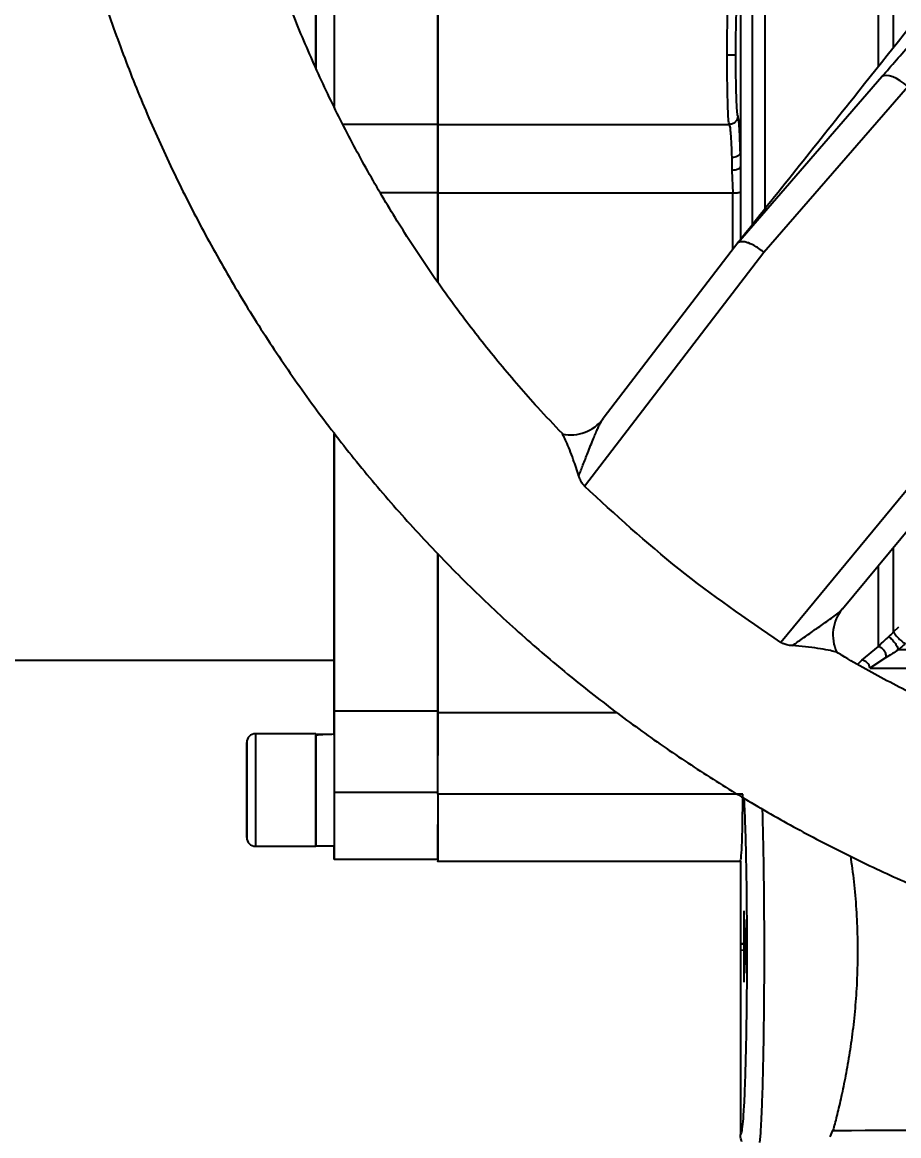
# Model space of a CAD drawing. Header units: millimetres. Extents: x 2016 to 4452, y 736 to 2459.
# Drawn here: x 2825 to 2926.4, y 989 to 1117.8 of the extents above; entities that cross this region are included whole.
import ezdxf

# ---------------------------------------------------------------- set-up
doc = ezdxf.new("R2010")
doc.units = ezdxf.units.MM
doc.layers.add('AM_5', color=3, linetype='Continuous', lineweight=25)
doc.styles.add('SLDTEXTSTYLE1', font='txt.shx', dxfattribs={"width": 0.7, "bigfont": 'gbcbig.shx'})
doc.dimstyles.new('SLDDIMSTYLE12$0', dxfattribs={"dimtxt": 12, "dimasz": 10, "dimexe": 0, "dimexo": 0.0625, "dimgap": 0.875, "dimtad": 1, "dimdec": 1, "dimlfac": 1.8, "dimrnd": 1e-09, "dimzin": 12, "dimdsep": 46, "dimtxsty": 'SLDTEXTSTYLE1', "dimcen": 0.09, "dimdle": 8.16, "dimclrd": 3, "dimclre": 3, "dimadec": 0, "dimazin": 3, "dimtfac": 1, "dimtdec": 1, "dimtofl": 0, "dimtmove": 0, "dimatfit": 3, "dimfxl": 0, "dimfrac": 2, "dimtolj": 1, "dimlwd": 5, "dimlwe": 5, "dimarcsym": 0})

# ---------------------------------------------------------------- blocks, each defined once
blk = doc.blocks.new('*D77')
at = {"layer": 'AM_5', "color": 3, "lineweight": 5, "transparency": 16777216}
blk.add_line((2995.77, 1172.4), (2807.78, 1172.4), dxfattribs=at)
at = {"layer": 'AM_5', "color": 3, "linetype": 'Continuous', "lineweight": 5, "transparency": 16777216}
for p, q in [((2807.78, 1162.4), (2807.78, 940.79)), ((2950.03, 930.79), (2807.78, 930.79))]:
    blk.add_line(p, q, dxfattribs=at)
at = {"layer": 'AM_5', "color": 3, "transparency": 16777216}
for points in [[(2806.11, 1162.4), (2809.44, 1162.4), (2807.78, 1172.4)], [(2806.11, 940.79), (2809.44, 940.79), (2807.78, 930.79)]]:
    blk.add_solid(points, dxfattribs=at)
at = {"layer": 'Defpoints', "color": 0, "transparency": 16777216}
for p in [(2995.83, 1172.4), (2807.78, 930.79), (2950.09, 930.79)]:
    blk.add_point(p, dxfattribs=at)
at = {"layer": 'AM_5', "color": 0, "transparency": 16777216, "insert": (2800.9, 998.07), "char_height": 12, "attachment_point": 5, "rotation": 90, "style": 'SLDTEXTSTYLE1'}
blk.add_mtext('\\A1;245', dxfattribs=at)

msp = doc.modelspace()

# ---------------------------------------------------------------- linework, layer by layer
at = {"color": 7, "linetype": 'Continuous', "lineweight": 25}
for p, q in [((2908.075, 1125.137), (2908.075, 1113.937)), ((2908.075, 1113.937), (2908.075, 1102.737)), ((2907.768, 1092.26), (2924.454, 1111.497)), ((2910.788, 1091.193), (2927.445, 1110.355)), ((2862.062, 1106.01), (2873.075, 1106.01)), ((2873.075, 1105.96), (2906.787, 1105.96)), ((2908.075, 1102.737), (2908.075, 1101.127)), ((2908.076, 1100.751), (2908.006, 1100.956)), ((2908.075, 1101.127), (2908.075, 1098.104)), ((2907.075, 1100.658), (2907.209, 1098.002)), ((2873.075, 1098.072), (2866.441, 1098.072)), ((2907.209, 1098.002), (2873.075, 1098.002)), ((2908.075, 1098.104), (2908.075, 1092.62)), ((2907.883, 1092.426), (2892.212, 1071.956)), ((2890.034, 1064.145), (2910.788, 1091.193)), ((2934.466, 1072.363), (2912.754, 1046.077)), ((2919.887, 1049.946), (2936.328, 1069.804)), ((2925.807, 1047.278), (2926.398, 1047.869)), ((2922.132, 1044.02), (2924.039, 1045.615)), ((2924.878, 1044.303), (2923.068, 1043.089)), ((2720.075, 1044.005), (2861.075, 1044.005)), ((2921.671, 1043.543), (2922.132, 1044.02)), ((2861.075, 1038.161), (2873.075, 1038.161)), ((2873.075, 1037.965), (2893.757, 1037.963)), ((2858.975, 1035.505), (2851.975, 1035.505)), ((2850.975, 1029.005), (2850.975, 1032.005)), ((2850.975, 1032.005), (2850.975, 1032.005)), ((2850.975, 1032.005), (2850.975, 1029.005)), ((2850.975, 1029.005), (2850.975, 1026.005)), ((2850.975, 1026.005), (2850.975, 1029.005)), ((2850.975, 1029.005), (2850.975, 1029.005)), ((2873.075, 1028.725), (2861.075, 1028.725)), ((2908.355, 1028.51), (2873.075, 1028.51)), ((2850.975, 1026.005), (2850.975, 1026.005)), ((2851.975, 1022.505), (2858.975, 1022.505)), ((2858.975, 1022.565), (2861.075, 1022.565)), ((2861.075, 1021.005), (2873.075, 1021.005)), ((2873.075, 1020.773), (2908.075, 1020.773)), ((2908.075, 1020.773), (2908.075, 989.159)), ((2908.497, 1014.993), (2908.469, 1014.991)), ((2908.469, 1014.991), (2908.469, 1011.258)), ((2908.469, 1014.991), (2908.497, 1014.991)), ((2908.497, 1006.827), (2908.497, 1014.993)), ((2908.588, 1014.021), (2908.561, 1014.02)), ((2908.561, 1014.02), (2908.561, 1007.808)), ((2908.561, 1014.02), (2908.588, 1014.02)), ((2908.588, 1007.81), (2908.588, 1014.021)), ((2908.669, 1013.069), (2908.643, 1013.068)), ((2908.643, 1013.068), (2908.643, 1008.77)), ((2908.643, 1013.068), (2908.669, 1013.068)), ((2908.669, 1008.772), (2908.669, 1013.069)), ((2908.469, 1011.258), (2908.098, 1011.235)), ((2908.098, 1011.235), (2908.098, 1010.499)), ((2908.098, 1011.235), (2908.497, 1011.235)), ((2908.469, 1011.258), (2908.497, 1011.258)), ((2908.098, 1010.499), (2908.469, 1010.522)), ((2908.469, 1010.522), (2908.469, 1006.825)), ((2908.469, 1010.522), (2908.497, 1010.522)), ((2908.643, 1008.77), (2908.669, 1008.772)), ((2908.561, 1007.808), (2908.588, 1007.81)), ((2908.469, 1006.825), (2908.497, 1006.827)), ((2918.456, 988.91), (2918.784, 989.624))]:
    msp.add_line(p, q, dxfattribs=at)
at = {"color": 7, "linetype": 'Continuous', "lineweight": 25, "flags": 128}
for points in [[(2924.039, 1112.68), (2924.039, 1115.685), (2924.039, 1120.818), (2924.039, 1125.918), (2924.039, 1130.961), (2924.039, 1135.923), (2924.039, 1140.782), (2924.039, 1145.513)], [(2925.807, 1114.9), (2925.807, 1114.908), (2925.807, 1120.12), (2925.807, 1125.301), (2925.807, 1130.424), (2925.807, 1135.466), (2925.807, 1140.4), (2925.807, 1145.203)], [(2861.075, 1122), (2861.075, 1121.748), (2861.075, 1121.124), (2861.075, 1120.159), (2861.075, 1118.899), (2861.075, 1117.404), (2861.075, 1115.746), (2861.075, 1114.005), (2861.075, 1112.264), (2861.075, 1110.606), (2861.075, 1109.112), (2861.075, 1108.031)], [(2873.075, 1106.01), (2873.075, 1106.263), (2873.075, 1106.887), (2873.075, 1107.852), (2873.075, 1109.112), (2873.075, 1110.606), (2873.075, 1112.264), (2873.075, 1114.005), (2873.075, 1115.746), (2873.075, 1117.404), (2873.075, 1118.899), (2873.075, 1120.159), (2873.075, 1121.124), (2873.075, 1121.748), (2873.075, 1122)], [(2858.975, 1120.505), (2858.975, 1120.461), (2858.975, 1120.113), (2858.975, 1119.436), (2858.975, 1118.466), (2858.975, 1117.255), (2858.975, 1115.869), (2858.975, 1114.383), (2858.975, 1112.876), (2858.975, 1112.432)], [(2858.975, 1112.449), (2858.975, 1113.396), (2858.975, 1114.902), (2858.975, 1116.358), (2858.975, 1117.686), (2858.975, 1118.813), (2858.975, 1119.676), (2858.975, 1120.23), (2858.975, 1120.443), (2858.975, 1120.445)], [(2910.903, 1121.44), (2910.903, 1116.324), (2910.903, 1111.195), (2910.903, 1106.078), (2910.903, 1100.998), (2910.903, 1096.172)], [(2909.489, 1094.427), (2909.489, 1098.682), (2909.489, 1103.767), (2909.489, 1108.898), (2909.489, 1114.051), (2909.489, 1119.204)], [(2927.445, 1110.355), (2927.015, 1110.711), (2926.57, 1111.024), (2926.124, 1111.282), (2925.696, 1111.475), (2925.301, 1111.596), (2924.954, 1111.641), (2924.668, 1111.607), (2924.454, 1111.497)], [(2873.075, 1105.599), (2873.075, 1105.349), (2873.075, 1104.627), (2873.075, 1103.669), (2873.075, 1102.499), (2873.075, 1101.151), (2873.075, 1099.662), (2873.075, 1098.072)], [(2907.075, 1102.13), (2907.075, 1101.955), (2907.075, 1101.778), (2907.075, 1101.598), (2907.075, 1101.415), (2907.075, 1101.229), (2907.075, 1101.041), (2907.075, 1100.851), (2907.075, 1100.658)], [(2873.075, 1087.679), (2873.075, 1087.93), (2873.075, 1092.953), (2873.075, 1098.072)], [(2907.209, 1091.538), (2907.209, 1092.88), (2907.209, 1098.002)], [(2861.075, 1070.289), (2861.075, 1069.272), (2861.075, 1065.073), (2861.075, 1061.1), (2861.075, 1057.372), (2861.075, 1053.906), (2861.075, 1050.719), (2861.075, 1047.824), (2861.075, 1045.235), (2861.075, 1042.965), (2861.075, 1041.023), (2861.075, 1039.419), (2861.075, 1038.161)], [(2861.075, 1044.005), (2861.075, 1044.183), (2861.075, 1044.718), (2861.075, 1045.605), (2861.075, 1046.841), (2861.075, 1048.419), (2861.075, 1050.331), (2861.075, 1052.568), (2861.075, 1055.117), (2861.075, 1057.967), (2861.075, 1061.103), (2861.075, 1064.508), (2861.075, 1068.165), (2861.075, 1070.21)], [(2925.807, 1047.278), (2925.807, 1049.765), (2925.807, 1052.567), (2925.807, 1055.673), (2925.807, 1056.992)], [(2924.039, 1045.615), (2924.039, 1047.919), (2924.039, 1050.534), (2924.039, 1053.446), (2924.039, 1054.852)], [(2928.732, 1045.232), (2926.33, 1045.222)], [(2861.075, 1038.161), (2861.075, 1039.419), (2861.074, 1041.023), (2861.074, 1042.965), (2861.074, 1044.005)], [(2923.068, 1043.089), (2925.072, 1043.099), (2927.394, 1043.109)], [(2861.075, 1038.161), (2861.075, 1037.686), (2861.075, 1036.955), (2861.075, 1035.988), (2861.075, 1034.812), (2861.075, 1033.458), (2861.075, 1031.965), (2861.075, 1030.372), (2861.075, 1028.725)], [(2861.075, 1035.33), (2861.075, 1035.988), (2861.075, 1036.955), (2861.075, 1037.686), (2861.075, 1038.161)], [(2851.975, 1035.505), (2851.975, 1035.494), (2851.975, 1035.232), (2851.975, 1034.634), (2851.975, 1033.733), (2851.975, 1032.577), (2851.975, 1031.228), (2851.975, 1029.76), (2851.975, 1028.251), (2851.975, 1026.782), (2851.975, 1025.433), (2851.975, 1024.277), (2851.975, 1023.376), (2851.975, 1022.778), (2851.975, 1022.516), (2851.975, 1022.505)], [(2858.975, 1035.505), (2858.975, 1035.494), (2858.975, 1035.232), (2858.975, 1034.634), (2858.975, 1033.733), (2858.975, 1032.577), (2858.975, 1031.228), (2858.975, 1029.76), (2858.975, 1028.251), (2858.975, 1026.782), (2858.975, 1025.433), (2858.975, 1024.277), (2858.975, 1023.376), (2858.975, 1022.778), (2858.975, 1022.516), (2858.975, 1022.505)], [(2858.975, 1022.565), (2858.975, 1022.628), (2858.975, 1023.01), (2858.975, 1023.721), (2858.975, 1024.72), (2858.975, 1025.954), (2858.975, 1027.354), (2858.975, 1028.845), (2858.975, 1030.345), (2858.975, 1031.771), (2858.975, 1033.046), (2858.975, 1034.1), (2858.975, 1034.875), (2858.975, 1035.33)], [(2861.075, 1028.725), (2861.075, 1026.991), (2861.075, 1025.355), (2861.075, 1023.893), (2861.075, 1022.676), (2861.075, 1021.763), (2861.075, 1021.197), (2861.075, 1021.005), (2861.075, 1021.197), (2861.075, 1021.763), (2861.075, 1022.565)], [(2918.784, 989.624), (2919.675, 989.635), (2920.919, 989.646), (2922.51, 989.657), (2924.44, 989.667), (2926.702, 989.678), (2929.283, 989.687), (2932.173, 989.697), (2935.358, 989.706), (2938.823, 989.715), (2942.552, 989.723), (2946.528, 989.73), (2950.734, 989.737), (2955.148, 989.743), (2959.751, 989.749), (2964.523, 989.754), (2969.439, 989.758), (2974.479, 989.762), (2979.619, 989.764)]]:
    msp.add_lwpolyline(points, dxfattribs=at)
at = {"color": 7, "linetype": 'Continuous', "lineweight": 25}
for radius in [78.5, 77.5]:
    msp.add_circle((2995.554, 1172.413), radius, dxfattribs=at)
for centre, radius, start, end in [((2906.789, 987.341), 126.631, 89.65559, 90.10778), ((2888.47, 1074.748), 4.669, 257.62568, 323.26961), ((2923.45, 1046.929), 4.668, 139.73951, 205.37948), ((2921.978, 1042.928), 1.102, 8.36733, 81.9514), ((2851.975, 1034.505), 1, 90, 180), ((2851.975, 1023.505), 1, 180, 270)]:
    msp.add_arc(centre, radius, start, end, dxfattribs=at)
for centre, start_param, end_param in [((2858.975, 1029.005), 1.4765232, 1.5707963), ((2861.075, 1029.005), 1.5707963, 1.760193)]:
    msp.add_ellipse(centre, major_axis=(11.154, 0), ratio=0.5773521, start_param=start_param, end_param=end_param, dxfattribs=at)
for points, knots in [([(2995.642, 1003.807), (2998.202, 1003.832), (3001.783, 1003.867), (3007.052, 1004.146), (3011.516, 1004.481), (3016.832, 1005.047), (3022.401, 1005.82), (3028.215, 1006.83), (3034.186, 1008.086), (3040.262, 1009.597), (3046.4, 1011.368), (3052.565, 1013.402), (3058.729, 1015.701), (3064.866, 1018.267), (3070.954, 1021.097), (3076.973, 1024.191), (3082.906, 1027.545), (3088.735, 1031.158), (3094.445, 1035.023), (3100.021, 1039.137), (3105.448, 1043.494), (3110.714, 1048.089), (3115.805, 1052.913), (3120.71, 1057.961), (3125.417, 1063.224), (3129.914, 1068.694), (3134.193, 1074.362), (3138.241, 1080.219), (3142.051, 1086.256), (3145.613, 1092.462), (3148.918, 1098.826), (3151.959, 1105.339), (3154.728, 1111.988), (3157.218, 1118.762), (3159.424, 1125.65), (3161.338, 1132.639), (3162.957, 1139.717), (3164.275, 1146.87), (3165.288, 1154.087), (3165.992, 1161.354), (3166.385, 1168.659), (3166.464, 1175.986), (3166.227, 1183.325), (3165.673, 1190.659), (3164.8, 1197.977), (3163.61, 1205.264), (3162.102, 1212.507), (3160.277, 1219.691), (3158.136, 1226.804), (3155.683, 1233.831), (3152.918, 1240.76), (3149.845, 1247.576), (3146.468, 1254.267), (3142.79, 1260.819), (3138.817, 1267.219), (3134.552, 1273.454), (3130.001, 1279.512), (3125.169, 1285.381), (3120.061, 1291.047), (3114.685, 1296.5), (3109.238, 1301.547), (3103.765, 1306.199), (3098.307, 1310.469), (3092.682, 1314.511), (3086.9, 1318.32), (3080.973, 1321.888), (3074.91, 1325.21), (3068.724, 1328.28), (3062.428, 1331.094), (3056.034, 1333.645), (3049.559, 1335.932), (3043.021, 1337.948), (3036.446, 1339.69), (3029.874, 1341.155), (3023.38, 1342.337), (3017.09, 1343.234), (3011.567, 1343.817), (3006.684, 1344.185), (3001.86, 1344.425), (2995.885, 1344.542), (2990.368, 1344.431), (2985.099, 1344.16), (2980.635, 1343.822), (2975.319, 1343.257), (2969.75, 1342.484), (2963.936, 1341.474), (2957.965, 1340.218), (2951.889, 1338.707), (2945.751, 1336.936), (2939.586, 1334.902), (2933.422, 1332.603), (2927.285, 1330.037), (2921.197, 1327.207), (2915.178, 1324.113), (2909.245, 1320.759), (2903.416, 1317.146), (2897.706, 1313.281), (2892.131, 1309.167), (2886.703, 1304.81), (2881.438, 1300.215), (2876.346, 1295.391), (2871.441, 1290.343), (2866.735, 1285.08), (2862.237, 1279.61), (2857.959, 1273.942), (2853.91, 1268.085), (2850.1, 1262.048), (2846.538, 1255.842), (2843.234, 1249.478), (2840.191, 1242.966), (2837.429, 1236.314), (2835.092, 1230.032), (2833.813, 1225.927), (2833.25, 1224.118)], [0, 0, 0, 0, 0.01020738, 0.01427401, 0.02103699, 0.02805607, 0.03558666, 0.0434511, 0.05157826, 0.05991132, 0.06840986, 0.07704394, 0.08579098, 0.09463359, 0.10355821, 0.11255405, 0.12161242, 0.13072624, 0.1398897, 0.14909794, 0.15834689, 0.16763314, 0.17695375, 0.18630622, 0.19568842, 0.20509849, 0.21453484, 0.22399606, 0.23348097, 0.24298851, 0.25251779, 0.26206801, 0.27163852, 0.28122873, 0.29083816, 0.30046642, 0.31011319, 0.31977821, 0.32946132, 0.33916239, 0.34888138, 0.35861831, 0.36837328, 0.37814642, 0.38793798, 0.39774825, 0.40757761, 0.41742653, 0.42729557, 0.4371854, 0.4470968, 0.45703069, 0.46698816, 0.47697044, 0.48697902, 0.49701559, 0.50708218, 0.51718117, 0.52731537, 0.53748817, 0.54770366, 0.5569145, 0.56612256, 0.57532659, 0.5845258, 0.59371913, 0.60290519, 0.61208206, 0.62124705, 0.63039624, 0.63952364, 0.64861966, 0.65766788, 0.66663751, 0.67546331, 0.68397889, 0.69196332, 0.69760555, 0.70350123, 0.71121989, 0.72142727, 0.72549391, 0.73225688, 0.73927596, 0.74680655, 0.754671, 0.76279816, 0.77113122, 0.77962976, 0.78826384, 0.79701087, 0.80585349, 0.81477811, 0.82377394, 0.83283231, 0.84194614, 0.85110959, 0.86031783, 0.86956679, 0.87885303, 0.88817364, 0.89752611, 0.90690831, 0.91631839, 0.92575473, 0.93521596, 0.94470086, 0.95420841, 0.96373768, 0.97328791, 0.98285841, 0.99244862, 1, 1, 1, 1]), ([(2887.491, 1070.215), (2886.53, 1071.215), (2884.041, 1073.808), (2880.259, 1078.221), (2876.128, 1083.424), (2872.227, 1088.829), (2868.558, 1094.416), (2865.131, 1100.177), (2861.957, 1106.101), (2859.043, 1112.176), (2856.399, 1118.39), (2854.031, 1124.733), (2851.946, 1131.19), (2850.151, 1137.749), (2848.651, 1144.398), (2847.452, 1151.121), (2846.558, 1157.907), (2845.973, 1164.741), (2845.699, 1171.609), (2845.74, 1178.496), (2846.098, 1185.389), (2846.773, 1192.273), (2847.766, 1199.133), (2849.078, 1205.955), (2850.707, 1212.724), (2852.652, 1219.426), (2854.912, 1226.046), (2857.484, 1232.569), (2860.365, 1238.982), (2863.552, 1245.27), (2867.039, 1251.418), (2870.824, 1257.414), (2874.901, 1263.243), (2879.264, 1268.892), (2883.908, 1274.348), (2888.826, 1279.597), (2893.836, 1284.453), (2898.891, 1288.925), (2903.949, 1293.023), (2909.175, 1296.9), (2914.569, 1300.53), (2919.046, 1303.328), (2921.77, 1304.824), (2922.596, 1305.278)], [0, 0, 0, 0, 0.0151775, 0.0393292, 0.0635604, 0.0878663, 0.1122429, 0.1366868, 0.161195, 0.1857649, 0.2103945, 0.2350819, 0.2598255, 0.2846241, 0.3094766, 0.3343824, 0.3593409, 0.3843518, 0.409415, 0.4345306, 0.4596989, 0.4849206, 0.5101965, 0.5355275, 0.5609152, 0.5863611, 0.6118672, 0.6374358, 0.6630699, 0.6887726, 0.714548, 0.7404006, 0.7663359, 0.7923603, 0.8184816, 0.8447092, 0.8710544, 0.8948026, 0.918543, 0.942272, 0.9659875, 0.9896862, 1, 1, 1, 1]), ([(2825.772, 1175.3), (2825.756, 1174.307), (2825.7, 1170.869), (2825.937, 1164.979), (2826.475, 1157.645), (2827.352, 1150.327), (2828.541, 1143.04), (2830.049, 1135.797), (2831.874, 1128.613), (2834.015, 1121.5), (2836.469, 1114.472), (2839.233, 1107.544), (2842.306, 1100.728), (2845.683, 1094.037), (2849.361, 1087.485), (2853.334, 1081.085), (2857.599, 1074.85), (2862.151, 1068.792), (2866.983, 1062.923), (2872.09, 1057.257), (2877.466, 1051.804), (2882.913, 1046.757), (2888.386, 1042.105), (2893.845, 1037.835), (2899.47, 1033.793), (2905.251, 1029.984), (2911.178, 1026.416), (2917.241, 1023.094), (2923.427, 1020.024), (2929.723, 1017.21), (2936.117, 1014.658), (2942.592, 1012.372), (2949.13, 1010.356), (2955.705, 1008.614), (2962.278, 1007.149), (2968.771, 1005.967), (2975.061, 1005.07), (2980.585, 1004.486), (2985.467, 1004.121), (2990.292, 1003.873), (2993.706, 1003.831), (2995.642, 1003.807)], [0, 0, 0, 0, 0.01109766, 0.03845632, 0.06586598, 0.09332727, 0.12084104, 0.14840835, 0.17603052, 0.20370911, 0.23144601, 0.25924341, 0.28710389, 0.31503048, 0.34302669, 0.37109662, 0.39924508, 0.42747773, 0.45580122, 0.48422349, 0.51275401, 0.54140426, 0.56723687, 0.59306169, 0.61887522, 0.6446752, 0.67045871, 0.69622182, 0.72195917, 0.74766321, 0.77332291, 0.7989215, 0.8244321, 0.84980864, 0.87496476, 0.89971751, 0.9236002, 0.94599323, 0.96181736, 0.97835234, 1, 1, 1, 1]), ([(2924.454, 1111.497), (2925.569, 1112.778), (2927.8, 1115.341), (2931.342, 1119.339), (2934.984, 1123.406), (2937.467, 1126.135), (2938.712, 1127.504)], [0, 0, 0, 0, 0.2492462, 0.4987214, 0.7485201, 1, 1, 1, 1]), ([(2906.551, 1113.971), (2906.553, 1114.834), (2906.559, 1116.592), (2906.6, 1119.08), (2906.658, 1120.735), (2906.724, 1121.716), (2906.764, 1121.865), (2906.787, 1121.95)], [0, 0, 0, 0, 0.21063335, 0.4294058, 0.67937103, 0.81669182, 1, 1, 1, 1]), ([(2907.883, 1092.426), (2912.299, 1097.962), (2920.185, 1107.847), (2928.12, 1117.794), (2931.611, 1122.17)], [0, 0, 0, 0, 0.56000043, 1, 1, 1, 1]), ([(2907.55, 1113.969), (2907.554, 1114.866), (2907.561, 1116.658), (2907.615, 1118.935), (2907.692, 1120.561), (2907.755, 1120.821), (2907.786, 1120.951)], [0, 0, 0, 0, 0.2498695, 0.4997255, 0.7497355, 1, 1, 1, 1]), ([(2906.787, 1105.96), (2906.756, 1106.106), (2906.703, 1106.363), (2906.64, 1107.672), (2906.599, 1109.095), (2906.571, 1110.642), (2906.554, 1112.29), (2906.552, 1113.418), (2906.551, 1113.971)], [0, 0, 0, 0, 0.2452809, 0.4288993, 0.5790518, 0.7242842, 0.8645993, 1, 1, 1, 1]), ([(2907.786, 1106.959), (2907.755, 1107.093), (2907.693, 1107.36), (2907.615, 1108.992), (2907.561, 1111.276), (2907.554, 1113.071), (2907.55, 1113.969)], [0, 0, 0, 0, 0.249886, 0.4997488, 0.7497519, 1, 1, 1, 1]), ([(2873.075, 1087.738), (2873.075, 1090.216), (2873.075, 1095.656), (2873.075, 1103.18), (2873.075, 1108.167), (2873.075, 1110.005)], [0, 0, 0, 0, 0.345584, 0.7587115, 1, 1, 1, 1]), ([(2907.786, 1106.959), (2907.772, 1106.834), (2907.752, 1106.64), (2907.627, 1106.408), (2907.498, 1106.248), (2907.338, 1106.119), (2907.105, 1105.994), (2906.912, 1105.973), (2906.787, 1105.96)], [0, 0, 0, 0, 0.239471, 0.3683705, 0.5000015, 0.6316323, 0.7605311, 1, 1, 1, 1]), ([(2908.075, 1102.737), (2908.057, 1103.329), (2908.019, 1104.521), (2907.948, 1105.828), (2907.869, 1106.721), (2907.814, 1106.88), (2907.786, 1106.959)], [0, 0, 0, 0, 0.2485215, 0.4999911, 0.7509557, 1, 1, 1, 1]), ([(2906.787, 1105.96), (2906.818, 1105.871), (2906.873, 1105.715), (2906.953, 1104.867), (2907.02, 1103.738), (2907.057, 1102.65), (2907.075, 1102.13)], [0, 0, 0, 0, 0.2851739, 0.500074, 0.7610217, 1, 1, 1, 1]), ([(2908.075, 1102.737), (2908.07, 1102.696), (2908.06, 1102.615), (2907.995, 1102.506), (2907.912, 1102.413), (2907.831, 1102.35), (2907.785, 1102.321), (2907.755, 1102.303), (2907.66, 1102.252), (2907.44, 1102.169), (2907.202, 1102.143), (2907.075, 1102.13)], [0, 0, 0, 0, 0.13274928, 0.2587097, 0.38346285, 0.46187539, 0.50802694, 0.51153962, 0.54269826, 0.7552829, 1, 1, 1, 1]), ([(2873.075, 1098.002), (2873.075, 1095.567), (2873.075, 1092.08), (2873.075, 1088.745), (2873.075, 1087.738)], [0, 0, 0, 0, 0.6980153, 1, 1, 1, 1]), ([(2907.768, 1092.26), (2907.763, 1092.256), (2907.751, 1092.247), (2907.758, 1092.263), (2907.798, 1092.32), (2907.85, 1092.385), (2907.883, 1092.426)], [0, 0, 0, 0, 0.1147934, 0.2642503, 0.5426543, 1, 1, 1, 1]), ([(2910.788, 1091.193), (2910.759, 1091.218), (2910.674, 1091.289), (2910.383, 1091.52), (2909.808, 1091.913), (2909.132, 1092.24), (2908.593, 1092.387), (2908.123, 1092.438), (2907.908, 1092.33), (2907.768, 1092.26)], [0, 0, 0, 0, 0.0260712, 0.0753359, 0.2510277, 0.500322, 0.632163, 0.7609985, 1, 1, 1, 1]), ([(2889.381, 1065.313), (2889.542, 1065.731), (2889.893, 1066.641), (2890.468, 1068.11), (2890.948, 1069.348), (2891.326, 1070.257), (2891.554, 1070.775), (2891.781, 1071.251), (2892.002, 1071.67), (2892.148, 1071.869), (2892.212, 1071.956)], [0, 0, 0, 0, 0.1611026, 0.3502106, 0.5867982, 0.6800351, 0.7629564, 0.8357924, 0.9281737, 1, 1, 1, 1]), ([(2889.381, 1065.313), (2889.172, 1065.968), (2888.699, 1067.452), (2888.052, 1069.034), (2887.617, 1069.928), (2887.48, 1070.17), (2887.468, 1070.191), (2887.469, 1070.188), (2887.47, 1070.188)], [0, 0, 0, 0, 0.2971018, 0.6738454, 0.8402733, 0.9608545, 0.994792, 1, 1, 1, 1]), ([(2890.034, 1064.145), (2889.926, 1064.269), (2889.661, 1064.57), (2889.486, 1064.987), (2889.403, 1065.246), (2889.381, 1065.313)], [0, 0, 0, 0, 0.3408092, 0.8280986, 1, 1, 1, 1]), ([(2912.754, 1046.077), (2908.752, 1048.818), (2900.749, 1054.3), (2893.606, 1060.863), (2890.034, 1064.145)], [0, 0, 0, 0, 0.50000046, 1, 1, 1, 1]), ([(2873.075, 1037.895), (2873.075, 1038.47), (2873.075, 1039.619), (2873.074, 1042.222), (2873.074, 1045.43), (2873.074, 1049.315), (2873.074, 1052.957), (2873.074, 1055.496), (2873.074, 1056.34)], [0, 0, 0, 0, 0.1818994, 0.3637987, 0.5456981, 0.7275974, 0.9094968, 1, 1, 1, 1]), ([(2873.075, 1041.554), (2873.075, 1041.551), (2873.075, 1041.345), (2873.075, 1042.071), (2873.075, 1043.818), (2873.075, 1046.931), (2873.075, 1051.01), (2873.075, 1054.589), (2873.075, 1056.339)], [0, 0, 0, 0, 0.0032792, 0.2043382, 0.4053973, 0.6064563, 0.8075153, 1, 1, 1, 1]), ([(2873.075, 1056.339), (2873.075, 1055.569), (2873.075, 1053.097), (2873.075, 1049.505), (2873.075, 1045.591), (2873.075, 1042.353), (2873.075, 1039.72), (2873.075, 1038.55), (2873.075, 1037.965)], [0, 0, 0, 0, 0.0830225, 0.266418, 0.4498135, 0.633209, 0.8166045, 1, 1, 1, 1]), ([(2914.069, 1045.701), (2914.466, 1045.968), (2915.336, 1046.554), (2916.611, 1047.482), (2917.978, 1048.428), (2919.204, 1049.269), (2919.687, 1049.748), (2919.887, 1049.946)], [0, 0, 0, 0, 0.1731069, 0.3790677, 0.5833991, 0.8278545, 1, 1, 1, 1]), ([(2925.219, 1046.721), (2925.322, 1046.813), (2925.519, 1046.986), (2925.715, 1047.184), (2925.807, 1047.278)], [0, 0, 0, 0, 0.5295864, 1, 1, 1, 1]), ([(2925.807, 1047.278), (2925.827, 1047.234), (2925.868, 1047.148), (2926.015, 1046.95), (2926.199, 1046.736), (2926.402, 1046.524), (2926.614, 1046.322), (2926.828, 1046.139), (2927.025, 1045.994), (2927.11, 1045.956), (2927.152, 1045.937)], [0, 0, 0, 0, 0.13092068, 0.26204689, 0.38670586, 0.50000002, 0.61329416, 0.73795311, 0.86907932, 1, 1, 1, 1]), ([(2914.069, 1045.701), (2913.872, 1045.72), (2913.52, 1045.754), (2913.057, 1045.898), (2912.827, 1046.034), (2912.754, 1046.077)], [0, 0, 0, 0, 0.4614557, 0.826888, 1, 1, 1, 1]), ([(2919.232, 1044.928), (2919.232, 1044.928), (2919.241, 1044.925), (2919.04, 1044.99), (2918.261, 1045.178), (2917.049, 1045.392), (2915.629, 1045.576), (2914.587, 1045.659), (2914.069, 1045.701)], [0, 0, 0, 0, 0.0052274, 0.1258242, 0.3272801, 0.5489619, 0.7757262, 1, 1, 1, 1]), ([(2924.039, 1045.615), (2924.203, 1045.773), (2924.457, 1046.019), (2924.859, 1046.401), (2925.109, 1046.624), (2925.219, 1046.721)], [0, 0, 0, 0, 0.50740932, 0.78580851, 1, 1, 1, 1]), ([(2924.039, 1045.615), (2924.107, 1045.593), (2924.243, 1045.549), (2924.435, 1045.423), (2924.601, 1045.263), (2924.732, 1045.081), (2924.824, 1044.892), (2924.882, 1044.699), (2924.906, 1044.497), (2924.887, 1044.369), (2924.878, 1044.303)], [0, 0, 0, 0, 0.1325008, 0.2662233, 0.397443, 0.5228319, 0.639905, 0.7518665, 0.872167, 1, 1, 1, 1]), ([(2925.219, 1046.721), (2925.269, 1046.695), (2925.369, 1046.642), (2925.561, 1046.473), (2925.754, 1046.267), (2925.931, 1046.044), (2926.089, 1045.814), (2926.22, 1045.584), (2926.313, 1045.368), (2926.324, 1045.271), (2926.33, 1045.222)], [0, 0, 0, 0, 0.1310483, 0.2625369, 0.3881864, 0.5032326, 0.6148558, 0.7377661, 0.8681392, 1, 1, 1, 1]), ([(2927.152, 1045.937), (2927.024, 1045.813), (2926.76, 1045.559), (2926.476, 1045.337), (2926.33, 1045.222)], [0, 0, 0, 0, 0.4845227, 1, 1, 1, 1]), ([(2995.693, 1023.807), (2993.292, 1023.845), (2989.934, 1023.897), (2984.991, 1024.201), (2980.801, 1024.558), (2975.815, 1025.149), (2970.594, 1025.949), (2965.148, 1026.986), (2959.559, 1028.27), (2953.88, 1029.809), (2948.152, 1031.607), (2942.408, 1033.667), (2936.679, 1035.992), (2930.984, 1038.575), (2925.363, 1041.443), (2921.44, 1043.575), (2919.437, 1044.817), (2919.237, 1044.941)], [0, 0, 0, 0, 0.089708, 0.1255093, 0.1850415, 0.2468399, 0.3131505, 0.3824082, 0.4539863, 0.5273844, 0.6022463, 0.6783085, 0.7553722, 0.8332846, 0.9119262, 0.9912022, 1, 1, 1, 1]), ([(2926.33, 1045.222), (2926.097, 1045.065), (2925.526, 1044.68), (2925.119, 1044.443), (2924.878, 1044.303)], [0, 0, 0, 0, 0.4080088, 1, 1, 1, 1]), ([(2873.075, 1037.895), (2873.075, 1037.56), (2873.075, 1036.89), (2873.075, 1035.052), (2873.075, 1033.54), (2873.075, 1033.005)], [0, 0, 0, 0, 0.3927328, 0.7854656, 1, 1, 1, 1]), ([(2850.975, 1029.005), (2850.975, 1029.697), (2850.975, 1030.761), (2850.975, 1032.042), (2850.975, 1032.922), (2850.975, 1033.636), (2850.975, 1034.301), (2850.975, 1034.638), (2850.975, 1034.301), (2850.975, 1033.636), (2850.975, 1032.922), (2850.975, 1032.042), (2850.975, 1030.761), (2850.975, 1029.697), (2850.975, 1029.005)], [0, 0, 0, 0, 0.1197284, 0.1841803, 0.25, 0.3158197, 0.3802716, 0.5, 0.6197284, 0.6841803, 0.75, 0.8158197, 0.8802716, 1, 1, 1, 1]), ([(2850.975, 1029.005), (2850.975, 1028.313), (2850.975, 1027.249), (2850.975, 1025.968), (2850.975, 1025.088), (2850.975, 1024.374), (2850.975, 1023.709), (2850.975, 1023.372), (2850.975, 1023.709), (2850.975, 1024.374), (2850.975, 1025.088), (2850.975, 1025.968), (2850.975, 1027.249), (2850.975, 1028.313), (2850.975, 1029.005)], [0, 0, 0, 0, 0.1197284, 0.1841803, 0.25, 0.3158197, 0.3802716, 0.5, 0.6197284, 0.6841803, 0.75, 0.8158197, 0.8802716, 1, 1, 1, 1]), ([(2873.075, 1028.51), (2873.075, 1027.492), (2873.075, 1025.457), (2873.075, 1022.863), (2873.075, 1021.266), (2873.075, 1020.581), (2873.075, 1020.775), (2873.075, 1020.776)], [0, 0, 0, 0, 0.2496567, 0.4993133, 0.74897, 0.9986267, 1, 1, 1, 1]), ([(2908.075, 1020.773), (2908.097, 1020.817), (2908.136, 1020.891), (2908.204, 1021.571), (2908.276, 1022.951), (2908.339, 1025.473), (2908.35, 1027.517), (2908.355, 1028.51)], [0, 0, 0, 0, 0.1587187, 0.2699568, 0.5007191, 0.7575201, 1, 1, 1, 1]), ([(2908.481, 1028.094), (2908.514, 1027.449), (2908.581, 1026.107), (2908.666, 1023.464), (2908.736, 1020.41), (2908.787, 1017.039), (2908.816, 1013.473), (2908.824, 1009.81), (2908.81, 1006.162), (2908.774, 1002.639), (2908.717, 999.343), (2908.642, 996.376), (2908.55, 993.822), (2908.443, 991.76), (2908.326, 990.259), (2908.202, 989.314), (2908.117, 989.211), (2908.075, 989.159)], [0, 0, 0, 0, 0.0620488, 0.1290419, 0.1960393, 0.2630353, 0.3300303, 0.3970253, 0.4640214, 0.5310177, 0.5980134, 0.6650096, 0.732007, 0.7990047, 0.8660027, 0.9330014, 1, 1, 1, 1]), ([(2910.598, 1026.82), (2910.601, 1026.743), (2910.621, 1026.184), (2910.653, 1025.024), (2910.702, 1022.971), (2910.75, 1020.339), (2910.79, 1017.094), (2910.815, 1013.744), (2910.818, 1011.479), (2910.82, 1010.354)], [0, 0, 0, 0, 0.0188145, 0.1362189, 0.2484372, 0.4404844, 0.6297583, 0.8162623, 1, 1, 1, 1]), ([(2873.075, 1021.126), (2873.075, 1021.183), (2873.075, 1021.389), (2873.075, 1022.744), (2873.075, 1024.309), (2873.075, 1025.005)], [0, 0, 0, 0, 0.1768439, 0.6339579, 1, 1, 1, 1]), ([(2920.801, 1021.379), (2920.876, 1020.897), (2921.097, 1019.46), (2921.367, 1016.842), (2921.592, 1013.629), (2921.62, 1011.443), (2921.634, 1010.354)], [0, 0, 0, 0, 0.1455268, 0.4334455, 0.7177855, 1, 1, 1, 1]), ([(2910.82, 1010.354), (2910.818, 1009.163), (2910.814, 1006.76), (2910.789, 1003.61), (2910.757, 1000.931), (2910.721, 998.708), (2910.673, 996.398), (2910.608, 994.022), (2910.523, 991.691), (2910.42, 989.618), (2910.342, 988.702), (2910.301, 988.228)], [0, 0, 0, 0, 0.1217334, 0.2456529, 0.3295313, 0.4143849, 0.5002146, 0.6112196, 0.7315209, 0.8611156, 1, 1, 1, 1]), ([(2921.634, 1010.354), (2921.621, 1009.309), (2921.595, 1007.211), (2921.39, 1004.111), (2921.077, 1001.102), (2920.666, 998.244), (2920.191, 995.596), (2919.691, 993.241), (2919.201, 991.191), (2918.923, 990.145), (2918.784, 989.624)], [0, 0, 0, 0, 0.1214856, 0.2437954, 0.3676184, 0.4931071, 0.6198103, 0.7472252, 0.8740914, 1, 1, 1, 1]), ([(2908.255, 988.329), (2908.19, 988.504), (2908.089, 988.773), (2908.078, 989.059), (2908.075, 989.159)], [0, 0, 0, 0, 0.649785, 1, 1, 1, 1])]:
    msp.add_open_spline(points, degree=3, knots=knots, dxfattribs=at)
for points in [[(2873.075, 1121.95), (2873.075, 1121.802), (2873.075, 1121.505), (2873.075, 1119.648), (2873.075, 1117.045), (2873.075, 1114.996), (2873.075, 1113.971)], [(2873.075, 1113.971), (2873.075, 1112.946), (2873.075, 1110.896), (2873.075, 1108.286), (2873.075, 1106.419), (2873.075, 1106.113), (2873.075, 1105.96)], [(2873.075, 1105.96), (2873.075, 1105.812), (2873.075, 1105.516), (2873.075, 1103.731), (2873.075, 1101.192), (2873.075, 1099.065), (2873.075, 1098.002)], [(2908.075, 1101.127), (2908.06, 1101.065), (2908.03, 1100.942), (2907.799, 1100.787), (2907.468, 1100.679), (2907.206, 1100.665), (2907.075, 1100.658)], [(2908.075, 1098.104), (2908.026, 1098.089), (2907.927, 1098.059), (2907.714, 1098.027), (2907.471, 1098.006), (2907.296, 1098.003), (2907.209, 1098.002)], [(2873.075, 1028.51), (2873.075, 1029.615), (2873.075, 1031.825), (2873.075, 1034.712), (2873.075, 1036.963), (2873.075, 1037.631), (2873.075, 1037.965)]]:
    msp.add_open_spline(points, degree=3, dxfattribs=at)

# ---------------------------------------------------------------- dimensions: what is measured, and where the dimension line sits
at = {"layer": 'AM_5'}
dim = msp.add_linear_dim(base=(2807.777, 930.791), p1=(2995.833, 1172.403), p2=(2950.088, 930.791), angle=90, text='245', dimstyle='SLDDIMSTYLE12$0', override={"dimlfac": 1}, dxfattribs=at)
dim.commit()
dim.dimension.update_dxf_attribs({"geometry": '*D77', "text_midpoint": (2807.777, 998.073), "dimtype": 160})

doc.saveas('drawing.dxf')
